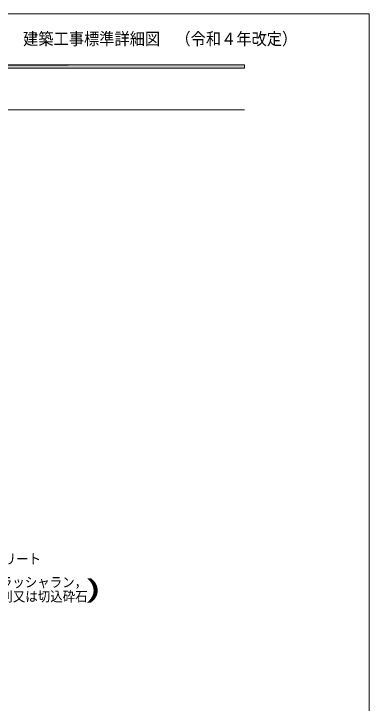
# Model space of a CAD drawing. Header units: millimetres. Extents: x 0 to 420, y 0 to 297.
# Drawn here: x 346.1 to 420.2, y 152.9 to 297 of the extents above; entities that cross this region are included whole.
import ezdxf
from ezdxf.enums import TextEntityAlignment as Align

# ---------------------------------------------------------------- set-up
doc = ezdxf.new("R2010")
doc.units = ezdxf.units.MM
doc.styles.add('kst32b', font='NotoSansJP-Variable.ttf')

msp = doc.modelspace()

# ---------------------------------------------------------------- hatches: boundary and pattern name
h = msp.add_hatch(color=7)
h.paths.add_polyline_path([(394.17, 285.62), (394.17, 286.32), (26.18, 285.62), (394.17, 285.62)])
h.paths.add_polyline_path([(394.17, 286.32), (26.18, 285.62), (26.18, 286.32), (394.17, 286.32)])

# ---------------------------------------------------------------- linework, layer by layer
at = {"lineweight": 13}
msp.add_lwpolyline([(0.19, 0), (0.19, 296.97), (420.16, 296.97), (420.16, 0)], close=True, dxfattribs=at)
at = {"lineweight": 0}
for points in [[(394.17, 285.62), (394.17, 286.32), (26.18, 285.62)], [(394.17, 286.32), (26.18, 285.62), (26.18, 286.32)]]:
    msp.add_lwpolyline(points, close=True, dxfattribs=at)
at = {"lineweight": 13}
msp.add_lwpolyline([(394.17, 276.99), (26.18, 276.99)], dxfattribs=at)

# ---------------------------------------------------------------- texts
at = {"style": 'kst32b'}
for s, height, p, p2 in [('建築工事標準詳細図\u3000（令和４年改定）', 2.54, (348.01, 290.49), (405.16, 290.49)), ('捨コンクリート', 2.079, (333.54, 182.35), (351.74, 182.35)), ('(          )', 4.1583, (332.76, 175.2), (363.95, 175.2)), ('再生クラッシャラン，', 2.079, (335.36, 177.48), (361.35, 177.48)), ('切込砂利又は切込砕石', 2.079, (335.47, 174.52), (361.46, 174.52))]:
    msp.add_text(s, height=height, dxfattribs=at).set_placement(p, p2, align=Align.FIT)

doc.saveas('drawing.dxf')
